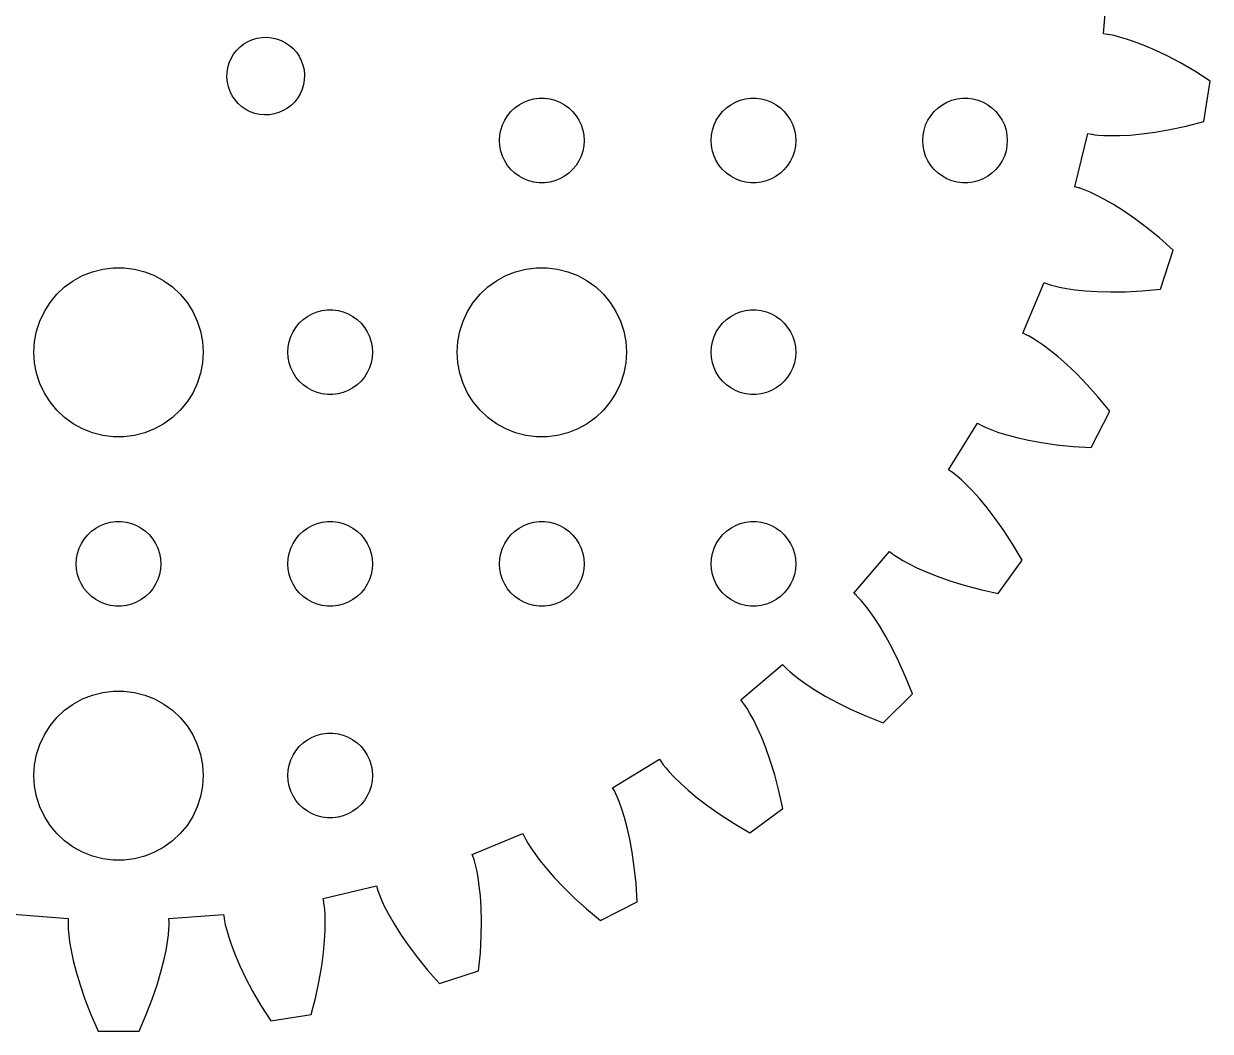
# Model space of a CAD drawing. Header units: metres. Extents: x -39.1 to 39.1, y -39.1 to 39.1.
# Drawn here: x -3.36 to 38.69, y -39.06 to -3.36 of the extents above; entities that cross this region are included whole.
import ezdxf

# ---------------------------------------------------------------- set-up
doc = ezdxf.new("R2010")
doc.units = ezdxf.units.M

msp = doc.modelspace()

# ---------------------------------------------------------------- linework, layer by layer
for p, q in [((34.9104, -3.72285), (35.0694, -1.78448)), ((35.0398, -3.73665), (34.9104, -3.72285)), ((35.0676, -3.74036), (35.0398, -3.73665)), ((35.1505, -3.75444), (35.0676, -3.74036)), ((35.2876, -3.78329), (35.1505, -3.75444)), ((35.4778, -3.83121), (35.2876, -3.78329)), ((4.1835, -4.3056), (4.3056, -4.1835)), ((4.3056, -4.1835), (4.44205, -4.07767)), ((4.44205, -4.07767), (4.59067, -3.98978)), ((4.59067, -3.98978), (4.74915, -3.92119)), ((4.74915, -3.92119), (4.91496, -3.87302)), ((4.91496, -3.87302), (5.08551, -3.84601)), ((5.08551, -3.84601), (5.2581, -3.84059)), ((5.2581, -3.84059), (5.43001, -3.85683)), ((5.43001, -3.85683), (5.59851, -3.8945)), ((5.59851, -3.8945), (5.76099, -3.95299)), ((5.76099, -3.95299), (5.91484, -4.03139)), ((5.91484, -4.03139), (6.05765, -4.12845)), ((6.05765, -4.12845), (6.18718, -4.24263)), ((35.7198, -3.90248), (35.4778, -3.83121)), ((36.0118, -4.00127), (35.7198, -3.90248)), ((36.352, -4.13165), (36.0118, -4.00127)), ((36.7382, -4.29761), (36.352, -4.13165)), ((3.92119, -4.74915), (3.98978, -4.59067)), ((3.98978, -4.59067), (4.07767, -4.44205)), ((4.07767, -4.44205), (4.1835, -4.3056)), ((6.18718, -4.24263), (6.30136, -4.37216)), ((6.30136, -4.37216), (6.39842, -4.51497)), ((6.39842, -4.51497), (6.47682, -4.66882)), ((37.1682, -4.50298), (36.7382, -4.29761)), ((37.6391, -4.75145), (37.1682, -4.50298)), ((3.84601, -5.08551), (3.87302, -4.91496)), ((3.87302, -4.91496), (3.92119, -4.74915)), ((6.47682, -4.66882), (6.53531, -4.8313)), ((6.53531, -4.8313), (6.57298, -4.9998)), ((6.57298, -4.9998), (6.58923, -5.17172)), ((38.1483, -5.0466), (37.6391, -4.75145)), ((3.84059, -5.2581), (3.84601, -5.08551)), ((3.85683, -5.43001), (3.84059, -5.2581)), ((3.8945, -5.59851), (3.85683, -5.43001)), ((6.5838, -5.3443), (6.55679, -5.51485)), ((6.58923, -5.17172), (6.5838, -5.3443)), ((38.6926, -5.39183), (38.1483, -5.0466)), ((38.465, -6.82874), (38.6926, -5.39183)), ((3.95299, -5.76099), (3.8945, -5.59851)), ((4.03139, -5.91484), (3.95299, -5.76099)), ((6.44003, -5.83914), (6.35214, -5.98776)), ((6.50862, -5.68066), (6.44003, -5.83914)), ((6.55679, -5.51485), (6.50862, -5.68066)), ((4.12845, -6.05765), (4.03139, -5.91484)), ((4.24263, -6.18718), (4.12845, -6.05765)), ((4.37216, -6.30136), (4.24263, -6.18718)), ((4.51497, -6.39842), (4.37216, -6.30136)), ((6.12421, -6.24631), (5.98776, -6.35214)), ((6.24631, -6.12421), (6.12421, -6.24631)), ((6.35214, -5.98776), (6.24631, -6.12421)), ((14.0439, -6.34422), (14.1963, -6.23351)), ((14.1963, -6.23351), (14.3613, -6.14275)), ((14.3613, -6.14275), (14.5365, -6.07341)), ((14.5365, -6.07341), (14.7189, -6.02657)), ((14.7189, -6.02657), (14.9058, -6.00294)), ((14.9058, -6.00294), (15.0942, -6.00294)), ((15.0942, -6.00294), (15.2811, -6.02657)), ((15.2811, -6.02657), (15.4635, -6.07341)), ((15.4635, -6.07341), (15.6387, -6.14275)), ((15.6387, -6.14275), (15.8037, -6.23351)), ((15.8037, -6.23351), (15.9561, -6.34422)), ((21.5439, -6.34422), (21.6963, -6.23351)), ((21.6963, -6.23351), (21.8613, -6.14275)), ((21.8613, -6.14275), (22.0365, -6.07341)), ((22.0365, -6.07341), (22.2189, -6.02657)), ((22.2189, -6.02657), (22.4058, -6.00294)), ((22.4058, -6.00294), (22.5942, -6.00294)), ((22.5942, -6.00294), (22.7811, -6.02657)), ((22.7811, -6.02657), (22.9635, -6.07341)), ((22.9635, -6.07341), (23.1387, -6.14275)), ((23.1387, -6.14275), (23.3037, -6.23351)), ((23.3037, -6.23351), (23.4561, -6.34422)), ((29.0439, -6.34422), (29.1963, -6.23351)), ((29.1963, -6.23351), (29.3613, -6.14275)), ((29.3613, -6.14275), (29.5365, -6.07341)), ((29.5365, -6.07341), (29.7189, -6.02657)), ((29.7189, -6.02657), (29.9058, -6.00294)), ((29.9058, -6.00294), (30.0942, -6.00294)), ((30.0942, -6.00294), (30.2811, -6.02657)), ((30.2811, -6.02657), (30.4635, -6.07341)), ((30.4635, -6.07341), (30.6387, -6.14275)), ((30.6387, -6.14275), (30.8037, -6.23351)), ((30.8037, -6.23351), (30.9561, -6.34422)), ((4.66882, -6.47682), (4.51497, -6.39842)), ((4.8313, -6.53531), (4.66882, -6.47682)), ((4.9998, -6.57298), (4.8313, -6.53531)), ((5.17172, -6.58923), (4.9998, -6.57298)), ((5.3443, -6.5838), (5.17172, -6.58923)), ((5.51485, -6.55679), (5.3443, -6.5838)), ((5.68066, -6.50862), (5.51485, -6.55679)), ((5.83914, -6.44003), (5.68066, -6.50862)), ((5.98776, -6.35214), (5.83914, -6.44003)), ((13.6855, -6.77736), (13.7865, -6.61832)), ((13.7865, -6.61832), (13.9065, -6.47318)), ((13.9065, -6.47318), (14.0439, -6.34422)), ((15.9561, -6.34422), (16.0934, -6.47318)), ((16.0934, -6.47318), (16.2135, -6.61832)), ((16.2135, -6.61832), (16.3145, -6.77736)), ((21.1855, -6.77736), (21.2865, -6.61832)), ((21.2865, -6.61832), (21.4065, -6.47318)), ((21.4065, -6.47318), (21.5439, -6.34422)), ((23.4561, -6.34422), (23.5934, -6.47318)), ((23.5934, -6.47318), (23.7135, -6.61832)), ((23.7135, -6.61832), (23.8145, -6.77736)), ((28.6855, -6.77736), (28.7865, -6.61832)), ((28.7865, -6.61832), (28.9065, -6.47318)), ((28.9065, -6.47318), (29.0439, -6.34422)), ((30.9561, -6.34422), (31.0934, -6.47318)), ((31.0934, -6.47318), (31.2135, -6.61832)), ((31.2135, -6.61832), (31.3145, -6.77736)), ((13.5118, -7.312), (13.5471, -7.12695)), ((13.5471, -7.12695), (13.6053, -6.9478)), ((13.6053, -6.9478), (13.6855, -6.77736)), ((16.3145, -6.77736), (16.3947, -6.9478)), ((16.3947, -6.9478), (16.4529, -7.12695)), ((16.4529, -7.12695), (16.4882, -7.312)), ((21.0118, -7.312), (21.0471, -7.12695)), ((21.0471, -7.12695), (21.1053, -6.9478)), ((21.1053, -6.9478), (21.1855, -6.77736)), ((23.8145, -6.77736), (23.8947, -6.9478)), ((23.8947, -6.9478), (23.9529, -7.12695)), ((23.9529, -7.12695), (23.9882, -7.312)), ((28.5118, -7.312), (28.5471, -7.12695)), ((28.5471, -7.12695), (28.6053, -6.9478)), ((28.6053, -6.9478), (28.6855, -6.77736)), ((31.3145, -6.77736), (31.3947, -6.9478)), ((31.3947, -6.9478), (31.4529, -7.12695)), ((31.4529, -7.12695), (31.4882, -7.312)), ((36.7405, -7.20299), (37.2652, -7.11221)), ((37.2652, -7.11221), (37.8407, -6.98885)), ((37.8407, -6.98885), (38.465, -6.82874)), ((13.5, -7.5), (13.5118, -7.312)), ((13.5118, -7.68799), (13.5, -7.5)), ((16.4882, -7.312), (16.5, -7.5)), ((16.5, -7.5), (16.4882, -7.68799)), ((21, -7.5), (21.0118, -7.312)), ((21.0118, -7.68799), (21, -7.5)), ((23.9882, -7.312), (24, -7.5)), ((24, -7.5), (23.9882, -7.68799)), ((28.5, -7.5), (28.5118, -7.312)), ((28.5118, -7.68799), (28.5, -7.5)), ((31.4882, -7.312), (31.5, -7.5)), ((31.5, -7.5), (31.4882, -7.68799)), ((33.8982, -9.13821), (34.3585, -7.24858)), ((34.3585, -7.24858), (34.4795, -7.27411)), ((34.4795, -7.27411), (34.5071, -7.27916)), ((34.5071, -7.27916), (34.5903, -7.29138)), ((34.5903, -7.29138), (34.7296, -7.30634)), ((34.7296, -7.30634), (34.9253, -7.31955)), ((34.9253, -7.31955), (35.1774, -7.32652)), ((35.1774, -7.32652), (35.4857, -7.32281)), ((35.4857, -7.32281), (35.8496, -7.30394)), ((35.8496, -7.30394), (36.2682, -7.26546)), ((36.2682, -7.26546), (36.7405, -7.20299)), ((13.5471, -7.87303), (13.5118, -7.68799)), ((13.6053, -8.05219), (13.5471, -7.87303)), ((16.4529, -7.87303), (16.3947, -8.05219)), ((16.4882, -7.68799), (16.4529, -7.87303)), ((21.0471, -7.87303), (21.0118, -7.68799)), ((21.1053, -8.05219), (21.0471, -7.87303)), ((23.9529, -7.87303), (23.8947, -8.05219)), ((23.9882, -7.68799), (23.9529, -7.87303)), ((28.5471, -7.87303), (28.5118, -7.68799)), ((28.6053, -8.05219), (28.5471, -7.87303)), ((31.4529, -7.87303), (31.3947, -8.05219)), ((31.4882, -7.68799), (31.4529, -7.87303)), ((13.6855, -8.22263), (13.6053, -8.05219)), ((13.7865, -8.38167), (13.6855, -8.22263)), ((13.9065, -8.52681), (13.7865, -8.38167)), ((16.2135, -8.38167), (16.0934, -8.52681)), ((16.3145, -8.22263), (16.2135, -8.38167)), ((16.3947, -8.05219), (16.3145, -8.22263)), ((21.1855, -8.22263), (21.1053, -8.05219)), ((21.2865, -8.38167), (21.1855, -8.22263)), ((21.4065, -8.52681), (21.2865, -8.38167)), ((23.7135, -8.38167), (23.5934, -8.52681)), ((23.8145, -8.22263), (23.7135, -8.38167)), ((23.8947, -8.05219), (23.8145, -8.22263)), ((28.6855, -8.22263), (28.6053, -8.05219)), ((28.7865, -8.38167), (28.6855, -8.22263)), ((28.9065, -8.52681), (28.7865, -8.38167)), ((31.2135, -8.38167), (31.0934, -8.52681)), ((31.3145, -8.22263), (31.2135, -8.38167)), ((31.3947, -8.05219), (31.3145, -8.22263)), ((14.0439, -8.65576), (13.9065, -8.52681)), ((14.1963, -8.76648), (14.0439, -8.65576)), ((14.3613, -8.85724), (14.1963, -8.76648)), ((15.8037, -8.76648), (15.6387, -8.85724)), ((15.9561, -8.65576), (15.8037, -8.76648)), ((16.0934, -8.52681), (15.9561, -8.65576)), ((21.5439, -8.65576), (21.4065, -8.52681)), ((21.6963, -8.76648), (21.5439, -8.65576)), ((21.8613, -8.85724), (21.6963, -8.76648)), ((23.3037, -8.76648), (23.1387, -8.85724)), ((23.4561, -8.65576), (23.3037, -8.76648)), ((23.5934, -8.52681), (23.4561, -8.65576)), ((29.0439, -8.65576), (28.9065, -8.52681)), ((29.1963, -8.76648), (29.0439, -8.65576)), ((29.3613, -8.85724), (29.1963, -8.76648)), ((30.8037, -8.76648), (30.6387, -8.85724)), ((30.9561, -8.65576), (30.8037, -8.76648)), ((31.0934, -8.52681), (30.9561, -8.65576)), ((14.5365, -8.92657), (14.3613, -8.85724)), ((14.7189, -8.97342), (14.5365, -8.92657)), ((14.9058, -8.99704), (14.7189, -8.97342)), ((15.0942, -8.99704), (14.9058, -8.99704)), ((15.2811, -8.97342), (15.0942, -8.99704)), ((15.4635, -8.92657), (15.2811, -8.97342)), ((15.6387, -8.85724), (15.4635, -8.92657)), ((22.0365, -8.92657), (21.8613, -8.85724)), ((22.2189, -8.97342), (22.0365, -8.92657)), ((22.4058, -8.99704), (22.2189, -8.97342)), ((22.5942, -8.99704), (22.4058, -8.99704)), ((22.7811, -8.97342), (22.5942, -8.99704)), ((22.9635, -8.92657), (22.7811, -8.97342)), ((23.1387, -8.85724), (22.9635, -8.92657)), ((29.5365, -8.92657), (29.3613, -8.85724)), ((29.7189, -8.97342), (29.5365, -8.92657)), ((29.9058, -8.99704), (29.7189, -8.97342)), ((30.0942, -8.99704), (29.9058, -8.99704)), ((30.2811, -8.97342), (30.0942, -8.99704)), ((30.4635, -8.92657), (30.2811, -8.97342)), ((30.6387, -8.85724), (30.4635, -8.92657)), ((34.0238, -9.17209), (33.8982, -9.13821)), ((34.0507, -9.18008), (34.0238, -9.17209)), ((34.1304, -9.20697), (34.0507, -9.18008)), ((34.2613, -9.2569), (34.1304, -9.20697)), ((34.4417, -9.33398), (34.2613, -9.2569)), ((34.6695, -9.44223), (34.4417, -9.33398)), ((34.9425, -9.58549), (34.6695, -9.44223)), ((35.2581, -9.7675), (34.9425, -9.58549)), ((35.6136, -9.99182), (35.2581, -9.7675)), ((36.0061, -10.2619), (35.6136, -9.99182)), ((36.4324, -10.581), (36.0061, -10.2619)), ((36.8892, -10.9522), (36.4324, -10.581)), ((37.3728, -11.3783), (36.8892, -10.9522)), ((36.9232, -12.7619), (37.3728, -11.3783)), ((-1.27733, -12.2855), (-0.927048, -12.1468)), ((-0.927048, -12.1468), (-0.562134, -12.0531)), ((-0.562134, -12.0531), (-0.18837, -12.0059)), ((-0.18837, -12.0059), (0.18837, -12.0059)), ((0.18837, -12.0059), (0.562134, -12.0531)), ((0.562134, -12.0531), (0.927048, -12.1468)), ((0.927048, -12.1468), (1.27733, -12.2855)), ((13.7227, -12.2855), (14.0729, -12.1468)), ((14.0729, -12.1468), (14.4379, -12.0531)), ((14.4379, -12.0531), (14.8116, -12.0059)), ((14.8116, -12.0059), (15.1884, -12.0059)), ((15.1884, -12.0059), (15.5621, -12.0531)), ((15.5621, -12.0531), (15.927, -12.1468)), ((15.927, -12.1468), (16.2773, -12.2855)), ((-1.91226, -12.6884), (-1.60747, -12.467)), ((-1.60747, -12.467), (-1.27733, -12.2855)), ((1.27733, -12.2855), (1.60747, -12.467)), ((1.60747, -12.467), (1.91226, -12.6884)), ((13.0877, -12.6884), (13.3925, -12.467)), ((13.3925, -12.467), (13.7227, -12.2855)), ((16.2773, -12.2855), (16.6075, -12.467)), ((16.6075, -12.467), (16.9123, -12.6884)), ((32.0513, -14.3286), (32.8016, -12.5342)), ((32.8016, -12.5342), (32.9171, -12.5783)), ((32.9171, -12.5783), (32.9435, -12.5876)), ((32.9435, -12.5876), (33.0238, -12.6127)), ((33.0238, -12.6127), (33.159, -12.6493)), ((-2.42705, -13.2366), (-2.1869, -12.9464)), ((-2.1869, -12.9464), (-1.91226, -12.6884)), ((1.91226, -12.6884), (2.1869, -12.9464)), ((2.1869, -12.9464), (2.42705, -13.2366)), ((12.5729, -13.2366), (12.8131, -12.9464)), ((12.8131, -12.9464), (13.0877, -12.6884)), ((16.9123, -12.6884), (17.1869, -12.9464)), ((17.1869, -12.9464), (17.427, -13.2366)), ((33.159, -12.6493), (33.3503, -12.693)), ((33.3503, -12.693), (33.5982, -12.7393)), ((33.5982, -12.7393), (33.9033, -12.7838)), ((33.9033, -12.7838), (34.2656, -12.8221)), ((34.2656, -12.8221), (34.6851, -12.8496)), ((34.6851, -12.8496), (35.1614, -12.8618)), ((35.1614, -12.8618), (35.6938, -12.8542)), ((35.6938, -12.8542), (36.2815, -12.8224)), ((36.2815, -12.8224), (36.9232, -12.7619)), ((-2.62891, -13.5547), (-2.42705, -13.2366)), ((2.42705, -13.2366), (2.62891, -13.5547)), ((12.3711, -13.5547), (12.5729, -13.2366)), ((17.427, -13.2366), (17.6289, -13.5547)), ((-2.78932, -13.8956), (-2.62891, -13.5547)), ((2.62891, -13.5547), (2.78932, -13.8956)), ((6.40654, -13.9732), (6.54385, -13.8442)), ((6.54385, -13.8442), (6.69626, -13.7335)), ((6.69626, -13.7335), (6.86133, -13.6427)), ((6.86133, -13.6427), (7.03647, -13.5734)), ((7.03647, -13.5734), (7.21892, -13.5266)), ((7.21892, -13.5266), (7.40581, -13.5029)), ((7.40581, -13.5029), (7.59418, -13.5029)), ((7.59418, -13.5029), (7.78107, -13.5266)), ((7.78107, -13.5266), (7.96352, -13.5734)), ((7.96352, -13.5734), (8.13866, -13.6427)), ((8.13866, -13.6427), (8.30373, -13.7335)), ((8.30373, -13.7335), (8.45613, -13.8442)), ((8.45613, -13.8442), (8.59344, -13.9732)), ((12.2107, -13.8956), (12.3711, -13.5547)), ((17.6289, -13.5547), (17.7893, -13.8956)), ((21.4065, -13.9732), (21.5439, -13.8442)), ((21.5439, -13.8442), (21.6963, -13.7335)), ((21.6963, -13.7335), (21.8613, -13.6427)), ((21.8613, -13.6427), (22.0365, -13.5734)), ((22.0365, -13.5734), (22.2189, -13.5266)), ((22.2189, -13.5266), (22.4058, -13.5029)), ((22.4058, -13.5029), (22.5942, -13.5029)), ((22.5942, -13.5029), (22.7811, -13.5266)), ((22.7811, -13.5266), (22.9635, -13.5734)), ((22.9635, -13.5734), (23.1387, -13.6427)), ((23.1387, -13.6427), (23.3037, -13.7335)), ((23.3037, -13.7335), (23.4561, -13.8442)), ((23.4561, -13.8442), (23.5934, -13.9732)), ((-2.97633, -14.624), (-2.90575, -14.2539)), ((-2.90575, -14.2539), (-2.78932, -13.8956)), ((2.78932, -13.8956), (2.90575, -14.2539)), ((2.90575, -14.2539), (2.97633, -14.624)), ((6.10533, -14.4478), (6.18553, -14.2774)), ((6.18553, -14.2774), (6.28647, -14.1183)), ((6.28647, -14.1183), (6.40654, -13.9732)), ((8.59344, -13.9732), (8.71352, -14.1183)), ((8.71352, -14.1183), (8.81445, -14.2774)), ((8.81445, -14.2774), (8.89465, -14.4478)), ((12.0237, -14.624), (12.0942, -14.2539)), ((12.0942, -14.2539), (12.2107, -13.8956)), ((17.7893, -13.8956), (17.9057, -14.2539)), ((17.9057, -14.2539), (17.9763, -14.624)), ((21.1053, -14.4478), (21.1855, -14.2774)), ((21.1855, -14.2774), (21.2865, -14.1183)), ((21.2865, -14.1183), (21.4065, -13.9732)), ((23.5934, -13.9732), (23.7135, -14.1183)), ((23.7135, -14.1183), (23.8145, -14.2774)), ((23.8145, -14.2774), (23.8947, -14.4478)), ((-3, -15), (-2.97633, -14.624)), ((2.97633, -14.624), (3, -15)), ((6.01183, -14.812), (6.04712, -14.627)), ((6.04712, -14.627), (6.10533, -14.4478)), ((8.89465, -14.4478), (8.95287, -14.627)), ((8.95287, -14.627), (8.98816, -14.812)), ((12, -15), (12.0237, -14.624)), ((17.9763, -14.624), (18, -15)), ((21.0118, -14.812), (21.0471, -14.627)), ((21.0471, -14.627), (21.1053, -14.4478)), ((23.8947, -14.4478), (23.9529, -14.627)), ((23.9529, -14.627), (23.9882, -14.812)), ((32.1701, -14.3817), (32.0513, -14.3286)), ((32.1954, -14.3938), (32.1701, -14.3817)), ((32.2699, -14.4328), (32.1954, -14.3938)), ((32.3914, -14.5026), (32.2699, -14.4328)), ((32.5575, -14.6069), (32.3914, -14.5026)), ((32.7656, -14.7495), (32.5575, -14.6069)), ((-2.97633, -15.376), (-3, -15)), ((3, -15), (2.97633, -15.376)), ((6, -15), (6.01183, -14.812)), ((6.01183, -15.188), (6, -15)), ((8.98816, -14.812), (9, -15)), ((9, -15), (8.98816, -15.188)), ((12.0237, -15.376), (12, -15)), ((18, -15), (17.9763, -15.376)), ((21, -15), (21.0118, -14.812)), ((21.0118, -15.188), (21, -15)), ((23.9882, -14.812), (24, -15)), ((24, -15), (23.9882, -15.188)), ((33.0128, -14.9337), (32.7656, -14.7495)), ((33.2961, -15.1628), (33.0128, -14.9337)), ((-2.90575, -15.7461), (-2.97633, -15.376)), ((2.97633, -15.376), (2.90575, -15.7461)), ((6.04712, -15.373), (6.01183, -15.188)), ((6.10533, -15.5522), (6.04712, -15.373)), ((6.18553, -15.7226), (6.10533, -15.5522)), ((8.89465, -15.5522), (8.81445, -15.7226)), ((8.95287, -15.373), (8.89465, -15.5522)), ((8.98816, -15.188), (8.95287, -15.373)), ((12.0942, -15.7461), (12.0237, -15.376)), ((17.9763, -15.376), (17.9057, -15.7461)), ((21.0471, -15.373), (21.0118, -15.188)), ((21.1053, -15.5522), (21.0471, -15.373)), ((21.1855, -15.7226), (21.1053, -15.5522)), ((23.8947, -15.5522), (23.8145, -15.7226)), ((23.9529, -15.373), (23.8947, -15.5522)), ((23.9882, -15.188), (23.9529, -15.373)), ((33.6121, -15.44), (33.2961, -15.1628)), ((33.9575, -15.7682), (33.6121, -15.44)), ((-2.78932, -16.1044), (-2.90575, -15.7461)), ((2.90575, -15.7461), (2.78932, -16.1044)), ((6.28647, -15.8817), (6.18553, -15.7226)), ((6.40654, -16.0268), (6.28647, -15.8817)), ((8.71352, -15.8817), (8.59344, -16.0268)), ((8.81445, -15.7226), (8.71352, -15.8817)), ((12.2107, -16.1044), (12.0942, -15.7461)), ((17.9057, -15.7461), (17.7893, -16.1044)), ((21.2865, -15.8817), (21.1855, -15.7226)), ((21.4065, -16.0268), (21.2865, -15.8817)), ((23.7135, -15.8817), (23.5934, -16.0268)), ((23.8145, -15.7226), (23.7135, -15.8817)), ((34.3286, -16.15), (33.9575, -15.7682)), ((-2.62891, -16.4453), (-2.78932, -16.1044)), ((2.78932, -16.1044), (2.62891, -16.4453)), ((6.54385, -16.1558), (6.40654, -16.0268)), ((6.69626, -16.2665), (6.54385, -16.1558)), ((6.86133, -16.3572), (6.69626, -16.2665)), ((7.03647, -16.4266), (6.86133, -16.3572)), ((8.13866, -16.3572), (7.96352, -16.4266)), ((8.30373, -16.2665), (8.13866, -16.3572)), ((8.45613, -16.1558), (8.30373, -16.2665)), ((8.59344, -16.0268), (8.45613, -16.1558)), ((12.3711, -16.4453), (12.2107, -16.1044)), ((17.7893, -16.1044), (17.6289, -16.4453)), ((21.5439, -16.1558), (21.4065, -16.0268)), ((21.6963, -16.2665), (21.5439, -16.1558)), ((21.8613, -16.3572), (21.6963, -16.2665)), ((22.0365, -16.4266), (21.8613, -16.3572)), ((23.1387, -16.3572), (22.9635, -16.4266)), ((23.3037, -16.2665), (23.1387, -16.3572)), ((23.4561, -16.1558), (23.3037, -16.2665)), ((23.5934, -16.0268), (23.4561, -16.1558)), ((34.7217, -16.5881), (34.3286, -16.15)), ((-2.42705, -16.7634), (-2.62891, -16.4453)), ((-2.1869, -17.0536), (-2.42705, -16.7634)), ((2.42705, -16.7634), (2.1869, -17.0536)), ((2.62891, -16.4453), (2.42705, -16.7634)), ((7.21892, -16.4734), (7.03647, -16.4266)), ((7.40581, -16.497), (7.21892, -16.4734)), ((7.59418, -16.497), (7.40581, -16.497)), ((7.78107, -16.4734), (7.59418, -16.497)), ((7.96352, -16.4266), (7.78107, -16.4734)), ((12.5729, -16.7634), (12.3711, -16.4453)), ((12.8131, -17.0536), (12.5729, -16.7634)), ((17.427, -16.7634), (17.1869, -17.0536)), ((17.6289, -16.4453), (17.427, -16.7634)), ((22.2189, -16.4734), (22.0365, -16.4266)), ((22.4058, -16.497), (22.2189, -16.4734)), ((22.5942, -16.497), (22.4058, -16.497)), ((22.7811, -16.4734), (22.5942, -16.497)), ((22.9635, -16.4266), (22.7811, -16.4734)), ((35.1327, -17.0846), (34.7217, -16.5881)), ((-1.91226, -17.3115), (-2.1869, -17.0536)), ((2.1869, -17.0536), (1.91226, -17.3115)), ((13.0877, -17.3115), (12.8131, -17.0536)), ((17.1869, -17.0536), (16.9123, -17.3115)), ((34.4722, -18.3809), (35.1327, -17.0846)), ((-1.60747, -17.533), (-1.91226, -17.3115)), ((-1.27733, -17.7145), (-1.60747, -17.533)), ((1.60747, -17.533), (1.27733, -17.7145)), ((1.91226, -17.3115), (1.60747, -17.533)), ((13.3925, -17.533), (13.0877, -17.3115)), ((13.7227, -17.7145), (13.3925, -17.533)), ((16.6075, -17.533), (16.2773, -17.7145)), ((16.9123, -17.3115), (16.6075, -17.533)), ((29.4152, -19.1661), (30.437, -17.5112)), ((30.437, -17.5112), (30.5441, -17.5728)), ((30.5441, -17.5728), (30.5688, -17.5862)), ((30.5688, -17.5862), (30.6441, -17.6235)), ((30.6441, -17.6235), (30.772, -17.6808)), ((-0.927048, -17.8532), (-1.27733, -17.7145)), ((-0.562134, -17.9469), (-0.927048, -17.8532)), ((-0.18837, -17.9941), (-0.562134, -17.9469)), ((0.18837, -17.9941), (-0.18837, -17.9941)), ((0.562134, -17.9469), (0.18837, -17.9941)), ((0.927048, -17.8532), (0.562134, -17.9469)), ((1.27733, -17.7145), (0.927048, -17.8532)), ((14.0729, -17.8532), (13.7227, -17.7145)), ((14.4379, -17.9469), (14.0729, -17.8532)), ((14.8116, -17.9941), (14.4379, -17.9469)), ((15.1884, -17.9941), (14.8116, -17.9941)), ((15.5621, -17.9469), (15.1884, -17.9941)), ((15.927, -17.8532), (15.5621, -17.9469)), ((16.2773, -17.7145), (15.927, -17.8532)), ((30.772, -17.6808), (30.9541, -17.7538)), ((30.9541, -17.7538), (31.1917, -17.8384)), ((31.1917, -17.8384), (31.4861, -17.9301)), ((31.4861, -17.9301), (31.8379, -18.0246)), ((31.8379, -18.0246), (32.2479, -18.1174)), ((32.2479, -18.1174), (32.7164, -18.2039)), ((32.7164, -18.2039), (33.2435, -18.2797)), ((33.2435, -18.2797), (33.8289, -18.3402)), ((33.8289, -18.3402), (34.4722, -18.3809)), ((29.5243, -19.2371), (29.4152, -19.1661)), ((29.5473, -19.253), (29.5243, -19.2371)), ((29.6148, -19.3032), (29.5473, -19.253)), ((29.7239, -19.3912), (29.6148, -19.3032)), ((29.8716, -19.5202), (29.7239, -19.3912)), ((30.0549, -19.6936), (29.8716, -19.5202)), ((30.2702, -19.9142), (30.0549, -19.6936)), ((30.5141, -20.1848), (30.2702, -19.9142)), ((30.7829, -20.508), (30.5141, -20.1848)), ((31.0728, -20.8862), (30.7829, -20.508)), ((-0.463516, -21.0734), (-0.281067, -21.0266)), ((-0.281067, -21.0266), (-0.094177, -21.003)), ((-0.094177, -21.003), (0.094177, -21.003)), ((0.094177, -21.003), (0.281067, -21.0266)), ((0.281067, -21.0266), (0.463516, -21.0734)), ((7.03647, -21.0734), (7.21892, -21.0266)), ((7.21892, -21.0266), (7.40581, -21.003)), ((7.40581, -21.003), (7.59418, -21.003)), ((7.59418, -21.003), (7.78107, -21.0266)), ((7.78107, -21.0266), (7.96352, -21.0734)), ((14.5365, -21.0734), (14.7189, -21.0266)), ((14.7189, -21.0266), (14.9058, -21.003)), ((14.9058, -21.003), (15.0942, -21.003)), ((15.0942, -21.003), (15.2811, -21.0266)), ((15.2811, -21.0266), (15.4635, -21.0734)), ((22.0365, -21.0734), (22.2189, -21.0266)), ((22.2189, -21.0266), (22.4058, -21.003)), ((22.4058, -21.003), (22.5942, -21.003)), ((22.5942, -21.003), (22.7811, -21.0266)), ((22.7811, -21.0266), (22.9635, -21.0734)), ((31.3796, -21.3214), (31.0728, -20.8862)), ((-1.09344, -21.4732), (-0.956131, -21.3442)), ((-0.956131, -21.3442), (-0.803726, -21.2335)), ((-0.803726, -21.2335), (-0.638657, -21.1427)), ((-0.638657, -21.1427), (-0.463516, -21.0734)), ((0.463516, -21.0734), (0.638657, -21.1427)), ((0.638657, -21.1427), (0.803726, -21.2335)), ((0.803726, -21.2335), (0.956131, -21.3442)), ((0.956131, -21.3442), (1.09344, -21.4732)), ((6.40654, -21.4732), (6.54385, -21.3442)), ((6.54385, -21.3442), (6.69626, -21.2335)), ((6.69626, -21.2335), (6.86133, -21.1427)), ((6.86133, -21.1427), (7.03647, -21.0734)), ((7.96352, -21.0734), (8.13866, -21.1427)), ((8.13866, -21.1427), (8.30373, -21.2335)), ((8.30373, -21.2335), (8.45613, -21.3442)), ((8.45613, -21.3442), (8.59344, -21.4732)), ((13.9065, -21.4732), (14.0439, -21.3442)), ((14.0439, -21.3442), (14.1963, -21.2335)), ((14.1963, -21.2335), (14.3613, -21.1427)), ((14.3613, -21.1427), (14.5365, -21.0734)), ((15.4635, -21.0734), (15.6387, -21.1427)), ((15.6387, -21.1427), (15.8037, -21.2335)), ((15.8037, -21.2335), (15.9561, -21.3442)), ((15.9561, -21.3442), (16.0934, -21.4732)), ((21.4065, -21.4732), (21.5439, -21.3442)), ((21.5439, -21.3442), (21.6963, -21.2335)), ((21.6963, -21.2335), (21.8613, -21.1427)), ((21.8613, -21.1427), (22.0365, -21.0734)), ((22.9635, -21.0734), (23.1387, -21.1427)), ((23.1387, -21.1427), (23.3037, -21.2335)), ((23.3037, -21.2335), (23.4561, -21.3442)), ((23.4561, -21.3442), (23.5934, -21.4732)), ((31.6993, -21.8155), (31.3796, -21.3214)), ((-1.39465, -21.9478), (-1.31445, -21.7774)), ((-1.31445, -21.7774), (-1.21352, -21.6183)), ((-1.21352, -21.6183), (-1.09344, -21.4732)), ((1.09344, -21.4732), (1.21352, -21.6183)), ((1.21352, -21.6183), (1.31445, -21.7774)), ((1.31445, -21.7774), (1.39465, -21.9478)), ((6.10533, -21.9478), (6.18553, -21.7774)), ((6.18553, -21.7774), (6.28647, -21.6183)), ((6.28647, -21.6183), (6.40654, -21.4732)), ((8.59344, -21.4732), (8.71352, -21.6183)), ((8.71352, -21.6183), (8.81445, -21.7774)), ((8.81445, -21.7774), (8.89465, -21.9478)), ((13.6053, -21.9478), (13.6855, -21.7774)), ((13.6855, -21.7774), (13.7865, -21.6183)), ((13.7865, -21.6183), (13.9065, -21.4732)), ((16.0934, -21.4732), (16.2135, -21.6183)), ((16.2135, -21.6183), (16.3145, -21.7774)), ((16.3145, -21.7774), (16.3947, -21.9478)), ((21.1053, -21.9478), (21.1855, -21.7774)), ((21.1855, -21.7774), (21.2865, -21.6183)), ((21.2865, -21.6183), (21.4065, -21.4732)), ((23.5934, -21.4732), (23.7135, -21.6183)), ((23.7135, -21.6183), (23.8145, -21.7774)), ((23.8145, -21.7774), (23.8947, -21.9478)), ((32.0275, -22.3703), (31.6993, -21.8155)), ((-1.48816, -22.312), (-1.45287, -22.127)), ((-1.45287, -22.127), (-1.39465, -21.9478)), ((1.39465, -21.9478), (1.45287, -22.127)), ((1.45287, -22.127), (1.48816, -22.312)), ((6.01183, -22.312), (6.04712, -22.127)), ((6.04712, -22.127), (6.10533, -21.9478)), ((8.89465, -21.9478), (8.95287, -22.127)), ((8.95287, -22.127), (8.98816, -22.312)), ((13.5118, -22.312), (13.5471, -22.127)), ((13.5471, -22.127), (13.6053, -21.9478)), ((16.3947, -21.9478), (16.4529, -22.127)), ((16.4529, -22.127), (16.4882, -22.312)), ((21.0118, -22.312), (21.0471, -22.127)), ((21.0471, -22.127), (21.1053, -21.9478)), ((23.8947, -21.9478), (23.9529, -22.127)), ((23.9529, -22.127), (23.9882, -22.312)), ((26.0549, -23.5317), (27.3229, -22.057)), ((27.3229, -22.057), (27.4191, -22.1346)), ((27.4191, -22.1346), (27.4413, -22.1517)), ((27.4413, -22.1517), (27.5099, -22.2003)), ((27.5099, -22.2003), (27.6273, -22.2769)), ((27.6273, -22.2769), (27.7957, -22.3775)), ((-1.5, -22.5), (-1.48816, -22.312)), ((-1.48816, -22.688), (-1.5, -22.5)), ((-1.45287, -22.873), (-1.48816, -22.688)), ((1.48816, -22.688), (1.45287, -22.873)), ((1.48816, -22.312), (1.5, -22.5)), ((1.5, -22.5), (1.48816, -22.688)), ((6, -22.5), (6.01183, -22.312)), ((6.01183, -22.688), (6, -22.5)), ((6.04712, -22.873), (6.01183, -22.688)), ((8.98816, -22.688), (8.95287, -22.873)), ((8.98816, -22.312), (9, -22.5)), ((9, -22.5), (8.98816, -22.688)), ((13.5, -22.5), (13.5118, -22.312)), ((13.5118, -22.688), (13.5, -22.5)), ((13.5471, -22.873), (13.5118, -22.688)), ((16.4882, -22.688), (16.4529, -22.873)), ((16.4882, -22.312), (16.5, -22.5)), ((16.5, -22.5), (16.4882, -22.688)), ((21, -22.5), (21.0118, -22.312)), ((21.0118, -22.688), (21, -22.5)), ((21.0471, -22.873), (21.0118, -22.688)), ((23.9882, -22.688), (23.9529, -22.873)), ((23.9882, -22.312), (24, -22.5)), ((24, -22.5), (23.9882, -22.688)), ((27.7957, -22.3775), (28.0172, -22.4982)), ((28.0172, -22.4982), (28.2935, -22.6349)), ((28.2935, -22.6349), (28.6263, -22.7832)), ((31.1724, -23.5472), (32.0275, -22.3703)), ((-1.39465, -23.0522), (-1.45287, -22.873)), ((-1.31445, -23.2226), (-1.39465, -23.0522)), ((1.39465, -23.0522), (1.31445, -23.2226)), ((1.45287, -22.873), (1.39465, -23.0522)), ((6.10533, -23.0522), (6.04712, -22.873)), ((6.18553, -23.2226), (6.10533, -23.0522)), ((8.89465, -23.0522), (8.81445, -23.2226)), ((8.95287, -22.873), (8.89465, -23.0522)), ((13.6053, -23.0522), (13.5471, -22.873)), ((13.6855, -23.2226), (13.6053, -23.0522)), ((16.3947, -23.0522), (16.3145, -23.2226)), ((16.4529, -22.873), (16.3947, -23.0522)), ((21.1053, -23.0522), (21.0471, -22.873)), ((21.1855, -23.2226), (21.1053, -23.0522)), ((23.8947, -23.0522), (23.8145, -23.2226)), ((23.9529, -22.873), (23.8947, -23.0522)), ((28.6263, -22.7832), (29.0167, -22.939)), ((29.0167, -22.939), (29.4659, -23.0978)), ((29.4659, -23.0978), (29.9747, -23.2551)), ((-1.21352, -23.3817), (-1.31445, -23.2226)), ((-1.09344, -23.5268), (-1.21352, -23.3817)), ((-0.956131, -23.6558), (-1.09344, -23.5268)), ((1.09344, -23.5268), (0.956131, -23.6558)), ((1.21352, -23.3817), (1.09344, -23.5268)), ((1.31445, -23.2226), (1.21352, -23.3817)), ((6.28647, -23.3817), (6.18553, -23.2226)), ((6.40654, -23.5268), (6.28647, -23.3817)), ((6.54385, -23.6558), (6.40654, -23.5268)), ((8.59344, -23.5268), (8.45613, -23.6558)), ((8.71352, -23.3817), (8.59344, -23.5268)), ((8.81445, -23.2226), (8.71352, -23.3817)), ((13.7865, -23.3817), (13.6855, -23.2226)), ((13.9065, -23.5268), (13.7865, -23.3817)), ((14.0439, -23.6558), (13.9065, -23.5268)), ((16.0934, -23.5268), (15.9561, -23.6558)), ((16.2135, -23.3817), (16.0934, -23.5268)), ((16.3145, -23.2226), (16.2135, -23.3817)), ((21.2865, -23.3817), (21.1855, -23.2226)), ((21.4065, -23.5268), (21.2865, -23.3817)), ((21.5439, -23.6558), (21.4065, -23.5268)), ((23.5934, -23.5268), (23.4561, -23.6558)), ((23.7135, -23.3817), (23.5934, -23.5268)), ((23.8145, -23.2226), (23.7135, -23.3817)), ((26.1514, -23.6189), (26.0549, -23.5317)), ((29.9747, -23.2551), (30.5434, -23.4064)), ((30.5434, -23.4064), (31.1724, -23.5472)), ((-0.803726, -23.7665), (-0.956131, -23.6558)), ((-0.638657, -23.8572), (-0.803726, -23.7665)), ((-0.463516, -23.9266), (-0.638657, -23.8572)), ((-0.281067, -23.9734), (-0.463516, -23.9266)), ((0.463516, -23.9266), (0.281067, -23.9734)), ((0.638657, -23.8572), (0.463516, -23.9266)), ((0.803726, -23.7665), (0.638657, -23.8572)), ((0.956131, -23.6558), (0.803726, -23.7665)), ((6.69626, -23.7665), (6.54385, -23.6558)), ((6.86133, -23.8572), (6.69626, -23.7665)), ((7.03647, -23.9266), (6.86133, -23.8572)), ((7.21892, -23.9734), (7.03647, -23.9266)), ((7.96352, -23.9266), (7.78107, -23.9734)), ((8.13866, -23.8572), (7.96352, -23.9266)), ((8.30373, -23.7665), (8.13866, -23.8572)), ((8.45613, -23.6558), (8.30373, -23.7665)), ((14.1963, -23.7665), (14.0439, -23.6558)), ((14.3613, -23.8572), (14.1963, -23.7665)), ((14.5365, -23.9266), (14.3613, -23.8572)), ((14.7189, -23.9734), (14.5365, -23.9266)), ((15.4635, -23.9266), (15.2811, -23.9734)), ((15.6387, -23.8572), (15.4635, -23.9266)), ((15.8037, -23.7665), (15.6387, -23.8572)), ((15.9561, -23.6558), (15.8037, -23.7665)), ((21.6963, -23.7665), (21.5439, -23.6558)), ((21.8613, -23.8572), (21.6963, -23.7665)), ((22.0365, -23.9266), (21.8613, -23.8572)), ((22.2189, -23.9734), (22.0365, -23.9266)), ((22.9635, -23.9266), (22.7811, -23.9734)), ((23.1387, -23.8572), (22.9635, -23.9266)), ((23.3037, -23.7665), (23.1387, -23.8572)), ((23.4561, -23.6558), (23.3037, -23.7665)), ((26.1717, -23.6382), (26.1514, -23.6189)), ((26.2305, -23.6983), (26.1717, -23.6382)), ((26.3245, -23.8023), (26.2305, -23.6983)), ((26.4502, -23.9529), (26.3245, -23.8023)), ((26.6041, -24.1527), (26.4502, -23.9529)), ((-0.094177, -23.997), (-0.281067, -23.9734)), ((0.094177, -23.997), (-0.094177, -23.997)), ((0.281067, -23.9734), (0.094177, -23.997)), ((7.40581, -23.997), (7.21892, -23.9734)), ((7.59418, -23.997), (7.40581, -23.997)), ((7.78107, -23.9734), (7.59418, -23.997)), ((14.9058, -23.997), (14.7189, -23.9734)), ((15.0942, -23.997), (14.9058, -23.997)), ((15.2811, -23.9734), (15.0942, -23.997)), ((22.4058, -23.997), (22.2189, -23.9734)), ((22.5942, -23.997), (22.4058, -23.997)), ((22.7811, -23.9734), (22.5942, -23.997)), ((26.7823, -24.4043), (26.6041, -24.1527)), ((26.9809, -24.7098), (26.7823, -24.4043)), ((27.1958, -25.071), (26.9809, -24.7098)), ((27.4229, -25.4899), (27.1958, -25.071)), ((27.6578, -25.9677), (27.4229, -25.4899)), ((22.0529, -27.3178), (23.536, -26.0597)), ((23.536, -26.0597), (23.6189, -26.1514)), ((27.8963, -26.5058), (27.6578, -25.9677)), ((23.6189, -26.1514), (23.6382, -26.1717)), ((23.6382, -26.1717), (23.6983, -26.2305)), ((23.6983, -26.2305), (23.8023, -26.3245)), ((23.8023, -26.3245), (23.9529, -26.4502)), ((23.9529, -26.4502), (24.1527, -26.6041)), ((24.1527, -26.6041), (24.4043, -26.7823)), ((24.4043, -26.7823), (24.7098, -26.9809)), ((28.1337, -27.105), (27.8963, -26.5058)), ((-1.60747, -27.467), (-1.27733, -27.2855)), ((-1.27733, -27.2855), (-0.927048, -27.1468)), ((-0.927048, -27.1468), (-0.562134, -27.0531)), ((-0.562134, -27.0531), (-0.18837, -27.0059)), ((-0.18837, -27.0059), (0.18837, -27.0059)), ((0.18837, -27.0059), (0.562134, -27.0531)), ((0.562134, -27.0531), (0.927048, -27.1468)), ((0.927048, -27.1468), (1.27733, -27.2855)), ((1.27733, -27.2855), (1.60747, -27.467)), ((22.1346, -27.4191), (22.0529, -27.3178)), ((24.7098, -26.9809), (25.071, -27.1958)), ((25.071, -27.1958), (25.4899, -27.4229)), ((27.105, -28.1337), (28.1337, -27.105)), ((-2.1869, -27.9464), (-1.91226, -27.6884)), ((-1.91226, -27.6884), (-1.60747, -27.467)), ((1.60747, -27.467), (1.91226, -27.6884)), ((1.91226, -27.6884), (2.1869, -27.9464)), ((22.1517, -27.4413), (22.1346, -27.4191)), ((22.2003, -27.5099), (22.1517, -27.4413)), ((22.2769, -27.6273), (22.2003, -27.5099)), ((22.3775, -27.7957), (22.2769, -27.6273)), ((25.4899, -27.4229), (25.9677, -27.6578)), ((25.9677, -27.6578), (26.5058, -27.8963)), ((-2.42705, -28.2366), (-2.1869, -27.9464)), ((2.1869, -27.9464), (2.42705, -28.2366)), ((22.4982, -28.0172), (22.3775, -27.7957)), ((22.6349, -28.2935), (22.4982, -28.0172)), ((26.5058, -27.8963), (27.105, -28.1337)), ((-2.78932, -28.8956), (-2.62891, -28.5547)), ((-2.62891, -28.5547), (-2.42705, -28.2366)), ((2.42705, -28.2366), (2.62891, -28.5547)), ((2.62891, -28.5547), (2.78932, -28.8956)), ((6.86133, -28.6427), (7.03647, -28.5734)), ((7.03647, -28.5734), (7.21892, -28.5266)), ((7.21892, -28.5266), (7.40581, -28.503)), ((7.40581, -28.503), (7.59418, -28.503)), ((7.59418, -28.503), (7.78107, -28.5266)), ((7.78107, -28.5266), (7.96352, -28.5734)), ((7.96352, -28.5734), (8.13866, -28.6427)), ((22.7832, -28.6263), (22.6349, -28.2935)), ((-2.90575, -29.2539), (-2.78932, -28.8956)), ((2.78932, -28.8956), (2.90575, -29.2539)), ((6.28647, -29.1183), (6.40654, -28.9732)), ((6.40654, -28.9732), (6.54385, -28.8442)), ((6.54385, -28.8442), (6.69626, -28.7335)), ((6.69626, -28.7335), (6.86133, -28.6427)), ((8.13866, -28.6427), (8.30373, -28.7335)), ((8.30373, -28.7335), (8.45613, -28.8442)), ((8.45613, -28.8442), (8.59344, -28.9732)), ((8.59344, -28.9732), (8.71352, -29.1183)), ((22.939, -29.0167), (22.7832, -28.6263)), ((23.0978, -29.4659), (22.939, -29.0167)), ((-2.97633, -29.624), (-2.90575, -29.2539)), ((2.90575, -29.2539), (2.97633, -29.624)), ((6.10533, -29.4478), (6.18553, -29.2774)), ((6.18553, -29.2774), (6.28647, -29.1183)), ((8.71352, -29.1183), (8.81445, -29.2774)), ((8.81445, -29.2774), (8.89465, -29.4478)), ((17.5079, -30.4313), (19.1696, -29.4207)), ((19.1696, -29.4207), (19.2371, -29.5243)), ((-3, -30), (-2.97633, -29.624)), ((2.97633, -29.624), (3, -30)), ((6, -30), (6.01183, -29.812)), ((6.01183, -29.812), (6.04712, -29.627)), ((6.04712, -29.627), (6.10533, -29.4478)), ((8.89465, -29.4478), (8.95287, -29.627)), ((8.95287, -29.627), (8.98816, -29.812)), ((8.98816, -29.812), (9, -30)), ((19.2371, -29.5243), (19.253, -29.5473)), ((19.253, -29.5473), (19.3032, -29.6148)), ((19.3032, -29.6148), (19.3912, -29.7239)), ((19.3912, -29.7239), (19.5202, -29.8716)), ((23.2551, -29.9747), (23.0978, -29.4659)), ((-2.97633, -30.376), (-3, -30)), ((3, -30), (2.97633, -30.376)), ((6.01183, -30.188), (6, -30)), ((6.04712, -30.373), (6.01183, -30.188)), ((8.98816, -30.188), (8.95287, -30.373)), ((9, -30), (8.98816, -30.188)), ((19.5202, -29.8716), (19.6936, -30.0549)), ((19.6936, -30.0549), (19.9142, -30.2702)), ((19.9142, -30.2702), (20.1848, -30.5141)), ((23.4064, -30.5434), (23.2551, -29.9747)), ((-2.90575, -30.7461), (-2.97633, -30.376)), ((2.97633, -30.376), (2.90575, -30.7461)), ((6.10533, -30.5522), (6.04712, -30.373)), ((6.18553, -30.7226), (6.10533, -30.5522)), ((8.89465, -30.5522), (8.81445, -30.7226)), ((8.95287, -30.373), (8.89465, -30.5522)), ((17.5728, -30.5441), (17.5079, -30.4313)), ((17.5862, -30.5688), (17.5728, -30.5441)), ((17.6235, -30.6441), (17.5862, -30.5688)), ((17.6808, -30.772), (17.6235, -30.6441)), ((20.1848, -30.5141), (20.508, -30.7829)), ((23.5472, -31.1724), (23.4064, -30.5434)), ((-2.78932, -31.1044), (-2.90575, -30.7461)), ((-2.62891, -31.4453), (-2.78932, -31.1044)), ((2.78932, -31.1044), (2.62891, -31.4453)), ((2.90575, -30.7461), (2.78932, -31.1044)), ((6.28647, -30.8817), (6.18553, -30.7226)), ((6.40654, -31.0268), (6.28647, -30.8817)), ((6.54385, -31.1558), (6.40654, -31.0268)), ((8.59344, -31.0268), (8.45613, -31.1558)), ((8.71352, -30.8817), (8.59344, -31.0268)), ((8.81445, -30.7226), (8.71352, -30.8817)), ((17.7538, -30.9541), (17.6808, -30.772)), ((17.8384, -31.1917), (17.7538, -30.9541)), ((20.508, -30.7829), (20.8862, -31.0728)), ((20.8862, -31.0728), (21.3214, -31.3796)), ((-2.42705, -31.7634), (-2.62891, -31.4453)), ((2.62891, -31.4453), (2.42705, -31.7634)), ((6.69626, -31.2665), (6.54385, -31.1558)), ((6.86133, -31.3572), (6.69626, -31.2665)), ((7.03647, -31.4266), (6.86133, -31.3572)), ((7.21892, -31.4734), (7.03647, -31.4266)), ((7.40581, -31.497), (7.21892, -31.4734)), ((7.59418, -31.497), (7.40581, -31.497)), ((7.78107, -31.4734), (7.59418, -31.497)), ((7.96352, -31.4266), (7.78107, -31.4734)), ((8.13866, -31.3572), (7.96352, -31.4266)), ((8.30373, -31.2665), (8.13866, -31.3572)), ((8.45613, -31.1558), (8.30373, -31.2665)), ((17.9301, -31.4861), (17.8384, -31.1917)), ((18.0246, -31.8379), (17.9301, -31.4861)), ((21.3214, -31.3796), (21.8155, -31.6993)), ((22.3703, -32.0275), (23.5472, -31.1724)), ((-2.1869, -32.0536), (-2.42705, -31.7634)), ((2.42705, -31.7634), (2.1869, -32.0536)), ((18.1174, -32.2479), (18.0246, -31.8379)), ((21.8155, -31.6993), (22.3703, -32.0275)), ((-1.91226, -32.3115), (-2.1869, -32.0536)), ((-1.60747, -32.533), (-1.91226, -32.3115)), ((1.91226, -32.3115), (1.60747, -32.533)), ((2.1869, -32.0536), (1.91226, -32.3115)), ((12.5319, -32.7955), (14.3312, -32.0573)), ((14.3312, -32.0573), (14.3817, -32.1701)), ((14.3817, -32.1701), (14.3938, -32.1954)), ((14.3938, -32.1954), (14.4328, -32.2699)), ((14.4328, -32.2699), (14.5026, -32.3914)), ((18.2039, -32.7164), (18.1174, -32.2479)), ((-1.27733, -32.7145), (-1.60747, -32.533)), ((-0.927048, -32.8532), (-1.27733, -32.7145)), ((1.27733, -32.7145), (0.927048, -32.8532)), ((1.60747, -32.533), (1.27733, -32.7145)), ((12.5783, -32.9171), (12.5319, -32.7955)), ((14.5026, -32.3914), (14.6069, -32.5575)), ((14.6069, -32.5575), (14.7495, -32.7656)), ((14.7495, -32.7656), (14.9337, -33.0128)), ((18.2797, -33.2435), (18.2039, -32.7164)), ((-0.562134, -32.9469), (-0.927048, -32.8532)), ((-0.18837, -32.9941), (-0.562134, -32.9469)), ((0.18837, -32.9941), (-0.18837, -32.9941)), ((0.562134, -32.9469), (0.18837, -32.9941)), ((0.927048, -32.8532), (0.562134, -32.9469)), ((12.5876, -32.9435), (12.5783, -32.9171)), ((12.6127, -33.0238), (12.5876, -32.9435)), ((12.6493, -33.159), (12.6127, -33.0238)), ((12.693, -33.3503), (12.6493, -33.159)), ((14.9337, -33.0128), (15.1628, -33.2961)), ((12.7393, -33.5982), (12.693, -33.3503)), ((12.7838, -33.9033), (12.7393, -33.5982)), ((15.1628, -33.2961), (15.44, -33.6121)), ((15.44, -33.6121), (15.7682, -33.9575)), ((18.3402, -33.8289), (18.2797, -33.2435)), ((7.24725, -34.3522), (9.13991, -33.9045)), ((9.13991, -33.9045), (9.17209, -34.0238)), ((9.17209, -34.0238), (9.18008, -34.0507)), ((9.18008, -34.0507), (9.20697, -34.1304)), ((12.8221, -34.2656), (12.7838, -33.9033)), ((15.7682, -33.9575), (16.15, -34.3286)), ((18.3809, -34.4722), (18.3402, -33.8289)), ((7.27411, -34.4795), (7.24725, -34.3522)), ((7.27916, -34.5071), (7.27411, -34.4795)), ((9.20697, -34.1304), (9.2569, -34.2613)), ((9.2569, -34.2613), (9.33398, -34.4417)), ((9.33398, -34.4417), (9.44223, -34.6695)), ((12.8496, -34.6851), (12.8221, -34.2656)), ((16.15, -34.3286), (16.5881, -34.7217)), ((17.0846, -35.1327), (18.3809, -34.4722)), ((7.29138, -34.5903), (7.27916, -34.5071)), ((7.30634, -34.7296), (7.29138, -34.5903)), ((7.31955, -34.9253), (7.30634, -34.7296)), ((9.44223, -34.6695), (9.58549, -34.9425)), ((12.8618, -35.1614), (12.8496, -34.6851)), ((16.5881, -34.7217), (17.0846, -35.1327)), ((-3.72285, -34.9104), (-1.78448, -35.0694)), ((-1.79077, -35.1929), (-1.79146, -35.2209)), ((-1.79146, -35.2209), (-1.79051, -35.305)), ((-1.78448, -35.0694), (-1.79077, -35.1929)), ((-1.79051, -35.305), (-1.78348, -35.445)), ((1.78348, -35.445), (1.79051, -35.305)), ((1.78416, -35.063), (3.72354, -34.9168)), ((1.79077, -35.1929), (1.78416, -35.063)), ((1.79051, -35.305), (1.79146, -35.2209)), ((1.79146, -35.2209), (1.79077, -35.1929)), ((3.72354, -34.9168), (3.73665, -35.0398)), ((3.73665, -35.0398), (3.74036, -35.0676)), ((3.74036, -35.0676), (3.75444, -35.1505)), ((3.75444, -35.1505), (3.78329, -35.2876)), ((3.78329, -35.2876), (3.83121, -35.4778)), ((7.32652, -35.1774), (7.31955, -34.9253)), ((7.32281, -35.4857), (7.32652, -35.1774)), ((9.58549, -34.9425), (9.7675, -35.2581)), ((9.7675, -35.2581), (9.99182, -35.6136)), ((12.8542, -35.6938), (12.8618, -35.1614)), ((-1.78348, -35.445), (-1.76591, -35.6404)), ((-1.76591, -35.6404), (-1.73337, -35.8905)), ((1.73337, -35.8905), (1.76591, -35.6404)), ((1.76591, -35.6404), (1.78348, -35.445)), ((3.83121, -35.4778), (3.90248, -35.7198)), ((3.90248, -35.7198), (4.00127, -36.0118)), ((7.30394, -35.8496), (7.32281, -35.4857)), ((9.99182, -35.6136), (10.2619, -36.0061)), ((12.8224, -36.2815), (12.8542, -35.6938)), ((-1.73337, -35.8905), (-1.68147, -36.1944)), ((1.68147, -36.1944), (1.73337, -35.8905)), ((4.00127, -36.0118), (4.13165, -36.352)), ((7.26546, -36.2682), (7.30394, -35.8496)), ((10.2619, -36.0061), (10.581, -36.4324)), ((-1.68147, -36.1944), (-1.60591, -36.5508)), ((-1.60591, -36.5508), (-1.50243, -36.9582)), ((1.50243, -36.9582), (1.60591, -36.5508)), ((1.60591, -36.5508), (1.68147, -36.1944)), ((4.13165, -36.352), (4.29761, -36.7382)), ((7.20299, -36.7405), (7.26546, -36.2682)), ((10.581, -36.4324), (10.9522, -36.8892)), ((12.7619, -36.9232), (12.8224, -36.2815)), ((-1.50243, -36.9582), (-1.36684, -37.415)), ((1.36684, -37.415), (1.50243, -36.9582)), ((4.29761, -36.7382), (4.50298, -37.1682)), ((7.11221, -37.2652), (7.20299, -36.7405)), ((10.9522, -36.8892), (11.3783, -37.3728)), ((11.3783, -37.3728), (12.7619, -36.9232)), ((-1.36684, -37.415), (-1.1951, -37.919)), ((1.1951, -37.919), (1.36684, -37.415)), ((4.50298, -37.1682), (4.75145, -37.6391)), ((6.98885, -37.8407), (7.11221, -37.2652)), ((4.75145, -37.6391), (5.0466, -38.1483)), ((6.82874, -38.465), (6.98885, -37.8407)), ((-1.1951, -37.919), (-0.983231, -38.4681)), ((0.983231, -38.4681), (1.1951, -37.919)), ((5.0466, -38.1483), (5.39183, -38.6926)), ((-0.983231, -38.4681), (-0.727402, -39.0597)), ((0.727402, -39.0597), (0.983231, -38.4681)), ((5.39183, -38.6926), (6.82874, -38.465)), ((-0.727402, -39.0597), (0.727402, -39.0597))]:
    msp.add_line(p, q)

doc.saveas('drawing.dxf')
